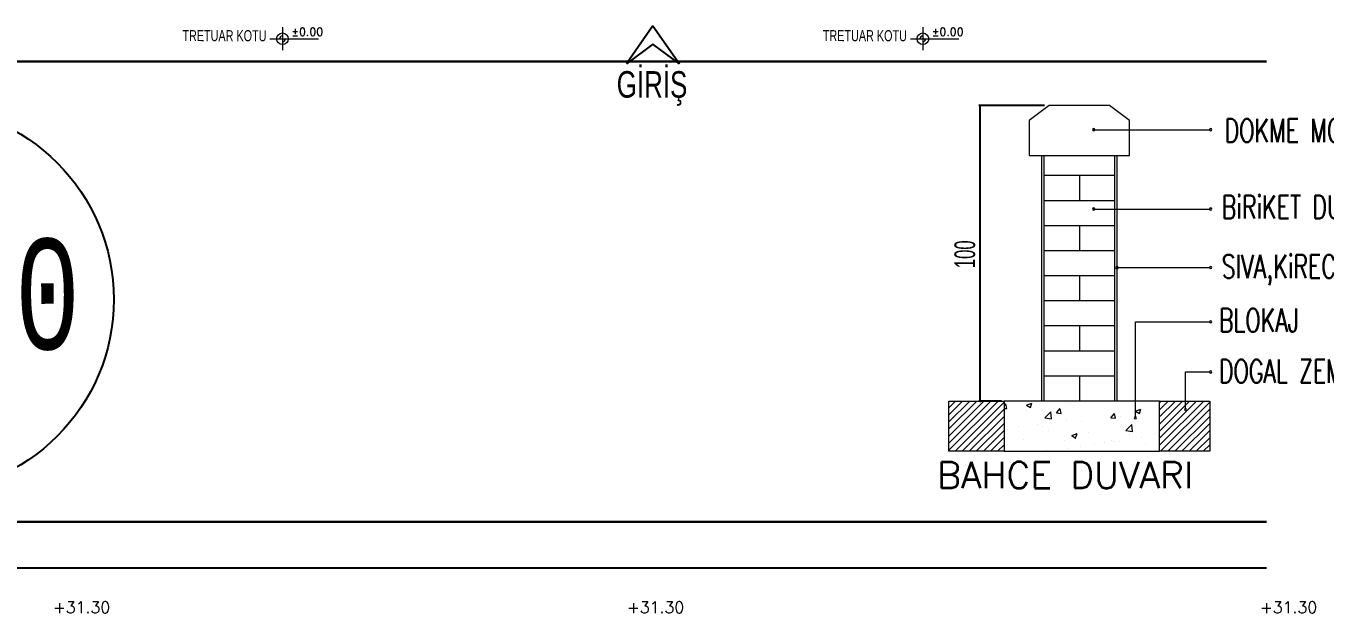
# Model space of a CAD drawing. Header units: inches. Extents: x -7543 to -822, y 102837 to 190349.
# Drawn here: x -837.2323 to -836.9503, y 102836.8942 to 102837.0218 of the extents above; entities that cross this region are included whole.
import ezdxf
from ezdxf.enums import TextEntityAlignment as Align

# ---------------------------------------------------------------- set-up
doc = ezdxf.new("R2010")
doc.units = ezdxf.units.IN
doc.header["$MEASUREMENT"] = 0
doc.layers.get('0').update_dxf_attribs({"lineweight": 25})
for name, color, linetype, lineweight in [('ARSA', 7, 'Continuous', 30), ('ICOL', 55, 'Continuous', 25), ('TARAMA', 8, 'Continuous', 25), ('YAZI', 7, 'Continuous', 25)]:
    doc.layers.add(name, color=color, linetype=linetype, lineweight=lineweight)
doc.layers.add('BALKON', color=7, linetype='Continuous', lineweight=20, true_color=0xffaaa9)
doc.styles.add('ISIM', font='monos.ttf', dxfattribs={"width": 1.1, "height": 200})
doc.styles.add('İSİM', font='arial.ttf', dxfattribs={"width": 0.7, "height": 50})
doc.styles.add('KAPı-PEN', font='simplex.shx', dxfattribs={"width": 0.7, "height": 10})
doc.styles.add('OLCU', font='tromand.shx', dxfattribs={"width": 0.6, "height": 12})
doc.styles.add('ÖLÇÜ', font='simplex.shx')

msp = doc.modelspace()

# ---------------------------------------------------------------- linework, layer by layer
at = {"color": 0, "linetype": 'ByBlock', "lineweight": -2}
for p, q in [((-837.02512, 102837.00437), (-837.02539, 102837.00464)), ((-837.02539, 102836.94041), (-837.02512, 102836.94014))]:
    msp.add_line(p, q, dxfattribs=at)
msp.add_line((-837.52889, 102836.90408), (-836.96299, 102836.90408))
at = {"layer": 'ARSA', "color": 40}
for p, q in [((-837.38344, 102837.01408), (-836.96299, 102837.01408)), ((-837.52889, 102836.91408), (-836.96299, 102836.91408))]:
    msp.add_line(p, q, dxfattribs=at)
at = {"layer": 'BALKON'}
for p, q in [((-837.17663, 102837.02154), (-837.17663, 102837.01654)), ((-837.0376, 102837.02154), (-837.0376, 102837.01654)), ((-837.17935, 102837.01899), (-837.16881, 102837.01899)), ((-837.04031, 102837.01899), (-837.02978, 102837.01899)), ((-837.01016, 102837.0045), (-837.01451, 102837.00123)), ((-836.99709, 102837.0045), (-837.01016, 102837.0045)), ((-836.99274, 102837.00123), (-836.99709, 102837.0045)), ((-837.01451, 102837.00123), (-837.01451, 102836.99361)), ((-836.99274, 102836.99361), (-836.99274, 102837.00123)), ((-837.00054, 102836.99924), (-836.97514, 102836.99924)), ((-837.01451, 102836.99361), (-836.99274, 102836.99361)), ((-837.01179, 102836.94027), (-837.01179, 102836.99361)), ((-837.01124, 102836.94027), (-837.01124, 102836.99361)), ((-836.996, 102836.99361), (-836.996, 102836.94027)), ((-836.99546, 102836.99361), (-836.99546, 102836.94027)), ((-836.996, 102836.98926), (-837.01124, 102836.98926)), ((-837.00362, 102836.98926), (-837.00362, 102836.98382)), ((-836.996, 102836.98382), (-837.01124, 102836.98382)), ((-837.00054, 102836.982), (-836.97514, 102836.982)), ((-836.996, 102836.97837), (-837.01124, 102836.97837)), ((-837.00362, 102836.97837), (-837.00362, 102836.97293)), ((-836.996, 102836.97293), (-837.01124, 102836.97293)), ((-836.996, 102836.96749), (-837.01124, 102836.96749)), ((-837.00362, 102836.96749), (-837.00362, 102836.96204)), ((-836.99546, 102836.9693), (-836.97514, 102836.9693)), ((-836.996, 102836.96204), (-837.01124, 102836.96204)), ((-836.996, 102836.9566), (-837.01124, 102836.9566)), ((-837.00362, 102836.9566), (-837.00362, 102836.95116)), ((-836.99147, 102836.95751), (-836.97514, 102836.95751)), ((-836.99147, 102836.93664), (-836.99147, 102836.95751)), ((-836.996, 102836.95116), (-837.01124, 102836.95116)), ((-836.996, 102836.94571), (-837.01124, 102836.94571)), ((-837.00362, 102836.94571), (-837.00362, 102836.94027)), ((-836.98058, 102836.94662), (-836.97514, 102836.94662)), ((-836.98058, 102836.93846), (-836.98058, 102836.94662)), ((-837.03193, 102836.93116), (-837.02282, 102836.94027)), ((-837.03193, 102836.92962), (-837.02128, 102836.94027)), ((-837.03193, 102836.92938), (-837.03193, 102836.94027)), ((-837.03193, 102836.94027), (-837.01995, 102836.94027)), ((-837.03193, 102836.9327), (-837.02435, 102836.94027)), ((-837.03193, 102836.93424), (-837.02589, 102836.94027)), ((-837.03193, 102836.93578), (-837.02743, 102836.94027)), ((-837.03193, 102836.93732), (-837.02897, 102836.94027)), ((-837.03193, 102836.93885), (-837.03051, 102836.94027)), ((-837.03062, 102836.92938), (-837.01995, 102836.94005)), ((-836.98621, 102836.94027), (-837.01995, 102836.94027)), ((-837.01995, 102836.94027), (-837.01995, 102836.92938)), ((-837.01995, 102836.93923), (-837.01958, 102836.93968)), ((-837.01939, 102836.93865), (-837.01958, 102836.93968)), ((-837.01507, 102836.93943), (-837.01392, 102836.93987)), ((-837.01507, 102836.93943), (-837.01425, 102836.93888)), ((-837.01425, 102836.93888), (-837.01392, 102836.93987)), ((-836.996, 102836.94027), (-837.01124, 102836.94027)), ((-837.00551, 102836.9398), (-837.00551, 102836.9398)), ((-836.98621, 102836.93069), (-836.97663, 102836.94027)), ((-836.98621, 102836.92938), (-836.98621, 102836.94027)), ((-836.98621, 102836.94027), (-836.97532, 102836.94027)), ((-836.98621, 102836.93685), (-836.98279, 102836.94027)), ((-836.98621, 102836.93531), (-836.98125, 102836.94027)), ((-836.98621, 102836.93223), (-836.97817, 102836.94027)), ((-836.98621, 102836.93377), (-836.97971, 102836.94027)), ((-836.98621, 102836.93993), (-836.98587, 102836.94027)), ((-836.98621, 102836.93839), (-836.98433, 102836.94027)), ((-836.98598, 102836.92938), (-836.97532, 102836.94004)), ((-836.97532, 102836.94027), (-836.97532, 102836.92938)), ((-837.02908, 102836.92938), (-837.01995, 102836.93851)), ((-837.02754, 102836.92938), (-837.01995, 102836.93697)), ((-837.01995, 102836.9387), (-837.01939, 102836.93865)), ((-837.0199, 102836.93905), (-837.0199, 102836.93905)), ((-837.01511, 102836.93815), (-837.01511, 102836.93815)), ((-837.01111, 102836.93662), (-837.00983, 102836.93796)), ((-837.01111, 102836.93662), (-837.00965, 102836.9364)), ((-837.00965, 102836.9364), (-837.00983, 102836.93796)), ((-837.00857, 102836.9377), (-837.00777, 102836.93865)), ((-837.00857, 102836.9377), (-837.00758, 102836.93762)), ((-837.00759, 102836.93761), (-837.00778, 102836.93864)), ((-836.99676, 102836.93667), (-836.99597, 102836.93761)), ((-836.99676, 102836.93667), (-836.99578, 102836.93658)), ((-836.99609, 102836.93746), (-836.99609, 102836.93746)), ((-836.99578, 102836.93658), (-836.99597, 102836.93761)), ((-836.99479, 102836.93702), (-836.99479, 102836.93702)), ((-836.99196, 102836.938), (-836.99196, 102836.938)), ((-836.99142, 102836.93811), (-836.99027, 102836.93855)), ((-836.99142, 102836.93811), (-836.9906, 102836.93756)), ((-836.9906, 102836.93756), (-836.99027, 102836.93855)), ((-836.98624, 102836.93825), (-836.98624, 102836.93825)), ((-836.98444, 102836.92938), (-836.97532, 102836.9385)), ((-836.9829, 102836.92938), (-836.97532, 102836.93696)), ((-837.026, 102836.92938), (-837.01995, 102836.93543)), ((-837.02446, 102836.92938), (-837.01995, 102836.93389)), ((-837.0192, 102836.93422), (-837.0192, 102836.93422)), ((-837.01683, 102836.93473), (-837.01683, 102836.93473)), ((-837.01271, 102836.93527), (-837.01271, 102836.93527)), ((-837.01155, 102836.93481), (-837.01155, 102836.93481)), ((-837.01041, 102836.93384), (-837.01041, 102836.93384)), ((-837.00648, 102836.93609), (-837.00648, 102836.93609)), ((-837.0031, 102836.93596), (-837.0031, 102836.93596)), ((-837.00162, 102836.93347), (-837.00162, 102836.93347)), ((-836.99355, 102836.9339), (-836.99226, 102836.93523)), ((-836.99355, 102836.9339), (-836.99208, 102836.93367)), ((-836.99208, 102836.93367), (-836.99226, 102836.93523)), ((-836.98136, 102836.92938), (-836.97532, 102836.93542)), ((-836.97982, 102836.92938), (-836.97532, 102836.93388)), ((-837.02292, 102836.92938), (-837.01995, 102836.93235)), ((-837.02139, 102836.92938), (-837.01995, 102836.93082)), ((-837.01573, 102836.932), (-837.01573, 102836.932)), ((-837.00694, 102836.93163), (-837.00694, 102836.93163)), ((-837.00525, 102836.9328), (-837.00409, 102836.93325)), ((-837.00525, 102836.9328), (-837.00443, 102836.93225)), ((-837.00443, 102836.93225), (-837.00409, 102836.93325)), ((-837.00042, 102836.93097), (-837.00042, 102836.93097)), ((-836.99815, 102836.93126), (-836.99815, 102836.93126)), ((-836.99659, 102836.93163), (-836.99659, 102836.93163)), ((-836.99629, 102836.93151), (-836.99629, 102836.93151)), ((-836.99499, 102836.93154), (-836.99499, 102836.93154)), ((-836.99284, 102836.9331), (-836.99284, 102836.9331)), ((-836.99006, 102836.93233), (-836.99006, 102836.93233)), ((-836.98937, 102836.93089), (-836.98937, 102836.93089)), ((-836.98699, 102836.93328), (-836.98699, 102836.93328)), ((-836.98644, 102836.93277), (-836.98644, 102836.93277)), ((-836.97828, 102836.92938), (-836.97532, 102836.93234)), ((-836.97674, 102836.92938), (-836.97532, 102836.9308)), ((-837.01995, 102836.92938), (-837.03193, 102836.92938)), ((-837.01995, 102836.92938), (-836.98621, 102836.92938)), ((-837.01081, 102836.9296), (-837.01081, 102836.9296)), ((-837.00619, 102836.92998), (-837.00619, 102836.92998)), ((-837.0033, 102836.93049), (-837.0033, 102836.93049)), ((-836.97532, 102836.92938), (-836.98621, 102836.92938))]:
    msp.add_line(p, q, dxfattribs=at)
for centre in [(-837.17663, 102837.01899), (-837.0376, 102837.01899)]:
    msp.add_circle(centre, 0.00126, dxfattribs=at)
for centre, radius, start, end in [((-837.17663, 102837.01899), 0.00063, 90, 180), ((-837.17663, 102837.01899), 0.00063, 270, 0), ((-837.0376, 102837.01899), 0.00063, 90, 180), ((-837.0376, 102837.01899), 0.00063, 270, 0), ((-837.00054, 102836.99924), 0.000239, 0, 180), ((-837.00054, 102836.99924), 0.000239, 180, 0), ((-836.97514, 102836.99924), 0.000239, 0, 180), ((-836.97514, 102836.99924), 0.000239, 180, 0), ((-837.00054, 102836.982), 0.000239, 0, 180), ((-837.00054, 102836.982), 0.000239, 180, 0), ((-836.97514, 102836.982), 0.000239, 0, 180), ((-836.97514, 102836.982), 0.000239, 180, 0), ((-836.99546, 102836.96929), 0.000239, 0, 180), ((-836.99546, 102836.96929), 0.000239, 180, 0), ((-836.97514, 102836.9693), 0.000239, 0, 180), ((-836.97514, 102836.9693), 0.000239, 180, 0), ((-836.97514, 102836.95751), 0.000239, 0, 180), ((-836.97514, 102836.95751), 0.000239, 180, 0), ((-836.97514, 102836.94662), 0.000239, 0, 180), ((-836.97514, 102836.94662), 0.000239, 180, 0), ((-836.99147, 102836.93664), 0.000239, 0, 180), ((-836.99147, 102836.93664), 0.000239, 180, 0), ((-836.98058, 102836.93846), 0.000239, 0, 180), ((-836.98058, 102836.93846), 0.000239, 180, 0)]:
    msp.add_arc(centre, radius, start, end, dxfattribs=at)
at = {"layer": 'ICOL', "color": 53}
for p, q in [((-837.01118, 102837.0045), (-837.02547, 102837.0045)), ((-837.02055, 102836.94027), (-837.02547, 102836.94027))]:
    msp.add_line(p, q, dxfattribs=at)
at = {"layer": 'ICOL'}
msp.add_line((-837.02526, 102837.0045), (-837.02526, 102836.94027), dxfattribs=at)
at = {"layer": 'YAZI'}
for p, q in [((-837.0962, 102837.02178), (-837.10197, 102837.01357)), ((-837.0962, 102837.02178), (-837.09042, 102837.01357)), ((-837.0962, 102837.01786), (-837.10197, 102837.01357)), ((-837.09042, 102837.01357), (-837.0962, 102837.01786))]:
    msp.add_line(p, q, dxfattribs=at)
msp.add_circle((-837.25524, 102836.96235), 0.042, dxfattribs=at)
msp.add_solid([(-837.0962, 102837.01786), (-837.0962, 102837.02178), (-837.09042, 102837.01357), (-837.0962, 102837.01786)], dxfattribs=at)

# ---------------------------------------------------------------- texts
at = {"layer": 'BALKON', "style": 'KAPı-PEN', "width": 0.7}
for s, p in [('DOKME MOZAiK', (-836.9721, 102836.99653)), ('BiRiKET DUVAR', (-836.97272, 102836.97992)), ('SIVA,KiREC,BADANA', (-836.97272, 102836.96701)), ('BLOKAJ', (-836.97333, 102836.95533)), ('DOGAL ZEMiN', (-836.97333, 102836.94426))]:
    msp.add_text(s, height=0.00504, dxfattribs=at).set_placement(p)
at = {"layer": 'BALKON', "style": 'ÖLÇÜ'}
msp.add_text('BAHCE DUVARI ', height=0.00576, dxfattribs=at).set_placement((-837.03451, 102836.92134))
for p in [(-837.17124, 102837.01963), (-837.03221, 102837.01963)]:
    msp.add_attdef('%%P0.00', text='%%p0.00', height=0.00175, dxfattribs=at).set_placement(p, align=Align.CENTER)
at = {"layer": 'ICOL', "style": 'OLCU', "width": 0.6}
msp.add_text('100', height=0.0045, rotation=90, dxfattribs=at).set_placement((-837.02625, 102836.96917))
at = {"layer": 'TARAMA', "color": 2, "style": 'ÖLÇÜ'}
for p in [(-837.22023, 102836.89424), (-837.09562, 102836.89424), (-836.9582, 102836.89424)]:
    msp.add_attdef('+31.30', text='%%p0.00', height=0.0025, dxfattribs=at).set_placement(p, align=Align.CENTER)
at = {"layer": 'YAZI', "width": 0.7}
for s, height, rotation, style, p in [('TRETUAR KOTU', 0.0024, 359.9399, 'İSİM', (-837.19835, 102837.01848)), ('TRETUAR KOTU', 0.0024, 359.9399, 'İSİM', (-837.05932, 102837.01848)), ('GİRİŞ', 0.00576, 359.9399, 'İSİM', (-837.10407, 102837.00621)), ('24.00 ', 0.024, 0.4251, 'ISIM', (-837.29159, 102836.95107))]:
    msp.add_text(s, height=height, rotation=rotation, dxfattribs=dict(at, style=style)).set_placement(p)

doc.saveas('drawing.dxf')
